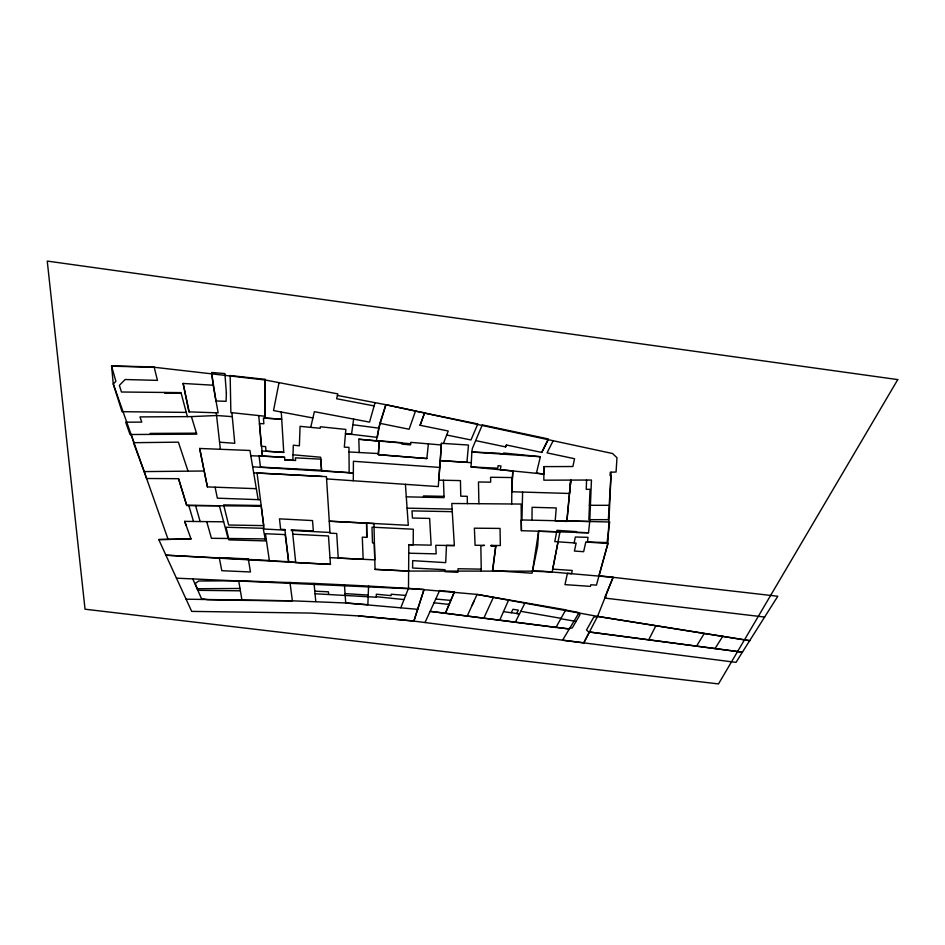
<?xml version="1.0" encoding="UTF-8"?>
<svg xmlns="http://www.w3.org/2000/svg" width="945" height="945" viewBox="0 0 945 945"><rect width="100%" height="100%" fill="white"/><g stroke="black" fill="none" stroke-linecap="round" stroke-linejoin="round"><path stroke-width="1.42" d="M475.678 440.606L505.587 446.902L506.449 445L541.745 452.431L548.395 438.976L482.293 424.896L472.405 448.355L471.85 452.005L471.059 466.948L497.838 468.188L498.027 465.684L500.98 465.979L500.212 469.7L543.847 474.071L543.847 466.617L572.883 466.523L574.548 458.727L547.037 452.879L553.156 440.724M543.847 466.617L543.847 480.178L591.464 480.036L589.739 521.486L588.511 532.767L576.32 532.448L576.485 531.645L556.959 530.31L554.786 541.603L576.143 543.056L574.43 551.065L583.644 551.691L585.805 542.005L607.907 543.505L611.155 472.228M186.26 412.398L122.023 411.689L113.27 384.001L111.593 366.176L154.189 367.262L265.143 379.984L264.978 418.139L281.716 419.202L263.419 417.95L263.868 423.785L259.462 423.49L261.292 446.3L265.616 446.595L265.97 451.178L283.748 452.395L281.279 412.02M452.277 511.67L411.985 510.891L412.445 518.037L429.632 518.415L431.144 545.159L408.819 544.663L408.488 588.298L405.653 595.421L391.218 594.228L391.1 595.633L376.323 594.216L376.334 597.228L315.051 593.743L314.059 583.443L238.695 580.762L198.674 581.01L195.213 583.537L197.954 590.318L240.384 590.814L241.991 600.335L292.383 600.831L345.716 602.981L417.666 609.324M532 520.163L532.082 507.3L556.251 507.949L555.199 520.801L566.846 521.463L570.697 480.084M353.288 480.745L353.418 461.278L439.72 467.421L441.445 443.311L468.484 445.048L466.924 462.318L440.287 460.605L438.752 480.154L460.439 480.592L460.77 496.184L467.267 496.314L467.385 503.626M511.694 503.98L511.942 477.544M521.935 519.939L522.609 492.085M344.441 584.872L368.562 586.089L367.865 604.67L345.716 602.981L344.441 584.872L314.059 583.443M586.573 480.048L586.231 489.321L590.046 489.309L589.361 505.291L609.206 505.315L610.966 475.571L610.08 475.571L610.269 472.264L616.069 472.016L616.979 457.723L612.549 453.517L385.867 404.72L337.436 395.459M589.456 505.291L588.865 519.679L608.367 519.667L609.206 505.315M471.059 466.948L512.816 470.964L511.812 491.754L569.457 493.467L570.839 480.095L566.894 520.967L609.69 522.006L607.044 542.548L587.483 542.028L588.003 537.339L575.351 537.008L574.111 542.914M512.816 470.964L512.485 477.556L490.597 477.26L490.644 482.163L478.465 481.997L478.914 503.72M428.392 443.855L426.856 458.549L378.366 454.663L379.205 441.138L358.828 439.224L359.218 452.525M538.626 531.244L532.484 571.158L552.152 572.02L559.983 531.881L538.626 531.244L537.67 546.139L532.059 573.213L492.475 570.567L495.771 546.021L490.892 545.43L500.354 545.525L500.047 528.42L474.378 528.184L475.087 545.265L484.537 545.359L480.84 545.856L481.277 571.111M441.445 443.311L440.287 460.605L471.283 462.66M439.72 467.421L438.256 486.592L326.568 478.914M492.688 571.123L495.771 546.021L490.904 545.974M353.654 419.107L351.505 434.381L345.48 433.59L377.35 437.393L378.862 428.156L385.867 404.72L415.54 410.945L409.114 429.243L379.843 423.313L376.287 440.831L358.84 439.224M558.022 541.828L552.719 569.126L572.233 570.473L571.595 573.65L567.402 573.355L564.98 584.624L590.436 586.372L590.826 584.754L596.437 585.132L607.907 543.505L598.976 575.706L777.794 596.26L742.38 652.18L589.361 631.992L583.797 642.86L562.558 640.237L578.872 612.986M279.035 382.642L273.518 410.555L312.901 417.962M310.704 427.364L314.366 411.689L369.542 422.108L375.047 402.653M536.382 473.327L540.375 456.718L503.661 453.021L503.401 454.297L498.972 453.257L471.85 452.005L540.375 456.718M184.665 521.368L191.032 538.945L158.748 539.56L191.693 611.391L310.61 613.069L358.899 615.939L413.875 621.101L423.974 589.68M413.875 621.101L424.069 589.408L176.455 578.175M379.843 423.313L385.855 404.755M443.441 443.429L448.237 431.014L420.088 425.285L424.494 413.036L477.816 423.939L470.976 439.957L446.69 435.019M420.088 425.285L424.659 412.847L415.493 411.099M400.822 607.753L405.653 595.421M605.414 598.161L605.91 596.874L605.119 596.767L613.081 577.336L542.359 571.17L408.724 571.052L375.07 569.374L374.291 542.95L372.484 542.855L371.999 527.18L413.308 529.224L413.189 544.875L408.819 544.663M613.081 577.336L597.535 616.388L583.797 642.86M425.014 622.531L439.638 590.53L454.38 591.96L445.414 613.234L430.117 611.356L569.28 629.004M454.202 592.373L445.414 613.234L555.932 627.48L565.748 609.844L477.06 594.417L408.488 588.298M499.728 620.156L508.682 599.898M472.016 605.521L474 601.15M467.243 615.986L477.06 594.417L597.535 616.388L749.668 640.675L597.535 616.388L593.708 617.203L586.514 629.996L588.558 631.886L742.38 652.18M483.887 618.03L493.337 597.405M505.587 446.902L506.461 445M511.257 612.726L512.958 609.277L518.368 610.163L516.714 613.47L519.49 613.86L503.484 611.663M541.745 452.431L548.147 439.649M515.308 622.176L525.16 602.603M648.742 639.777L655.724 626.039M704.143 633.646L696.689 645.919M556.038 627.303L567.815 628.756L572.245 627.941L579.97 614.746L577.927 612.372L565.642 610.057M742.569 651.885L736.037 662.362L411.453 620.794L358.899 615.939M715.164 648.364L722.83 636.162M191.398 416.603L196.784 434.168L130.044 434.511L125.673 422.202L141.774 422.096L139.99 416.91L191.398 416.603L216.771 415.516L232.281 416.651M158.748 539.56L191.032 538.945M188.031 471.153L178.392 442.165L133.458 442.697L144.183 471.602L204.144 471L207.427 486.911L256.343 488.683M201.663 598.728L207.616 599.673L241.991 600.335M197.257 588.747L239.983 588.463L240.384 590.814M196.489 433.176L150.184 433.412L150.515 434.405M261.233 506.189L186.767 505.41L178.558 478.702L146.558 478.489L144.183 471.602M181.192 393.321L164.796 393.155L164.595 392.458M223.658 521.817L184.618 521.368L186.106 525.361M266.183 538.933L211.444 538.296L206.719 521.628M588.511 532.767L521.416 530.688L521.144 504.063L451.769 503.496L454.356 545.572L435.787 545.3L436.153 553.864L408.795 553.203M454.356 545.548L446.477 545.407L445.709 562.641L412.681 560.645L412.587 568.016L444.977 569.693L444.882 571.654L457.864 572.327L458.065 568.736L481.241 569.15M444.032 496.361L423.454 495.936L423.514 497.2M406.291 496.846L444.079 497.625L443.453 480.249M407.082 508.15L452.112 509.095M589.739 521.486L521.167 519.939L521.416 530.688M186.106 599.189L292.383 600.831L289.938 582.285M250.827 455.75L262.497 456.163L258.729 415.576M260.43 499.728L217.35 498.169L215.106 487.195M204.144 471L199.678 448.462L249.941 450.47L258.174 499.645M314.803 591.157L328.447 591.818L328.636 594.429M292.773 534.173L328.47 535.98L330.455 564.378L295.726 562.618L292.383 530.511M329.982 557.644L374.787 559.877L373.96 523.518L329.273 521.203L326.427 476.658L253.697 472.89M295.702 562.405L288.674 562.039L284.882 529.531L280.63 529.318L279.484 518.852L312.523 520.577L313.35 531.019L291.237 529.861L291.296 530.452L329.923 532.46M284.811 459.92L295.596 460.487L295.36 457.841L320.768 459.152L321.56 470.267L260.454 467.102L259.095 455.974L284.587 457.321L284.811 459.92L292.844 460.357L293.293 445.178L299.388 445.816L300.061 426.325L320.225 428.298L320.308 426.762L345.835 429.42L344.311 447.15L348.977 447.363L349.154 472.677L353.335 472.961L252.681 466.83M375.07 569.374L408.724 571.111M349 451.97L378.449 453.565M321.985 476.434L257.064 472.949L264.116 529.035L284.941 530.121L284.882 529.531M330.455 564.378L165.918 555.188L269.349 560.503M183.129 383.457L213.192 385.217L218.153 412.859L188.87 411.866L183.129 383.457L189.224 411.878M284.587 457.321L262.474 456.01L261.883 450.966L283.748 452.395M368.562 586.089L408.429 588.44M344.96 593.602L368.219 595.09M219.63 442.201L234.773 443.299L231.903 412.693M349.154 472.677L321.583 470.657L320.65 457.226L293.009 454.793M426.856 458.549L378.366 454.663L379.217 440.795L402.003 442.744L401.897 444.138L410.52 444.871L410.744 442.343L441.362 444.965M376.287 440.831L410.626 443.76M435.751 599.035L450.777 600.406M376.334 596.72L404.023 599.567M434.027 602.792L449.064 604.41M604.824 598.09L764.623 617.05M536.441 473.102L543.847 474.071M352.863 424.73L378.862 428.156M520.766 611.32L561.023 618.337M560.798 618.739L576.131 621.444M374.125 405.913L336.621 398.743L337.826 393.888L265.143 379.984M192.768 578.883L201.899 599.543M131.071 434.499L133.977 442.697M168.045 539.241L113.27 384.001L115.892 381.308L111.51 365.892L154.118 366.979L157.461 380.374L125.106 379.524L119.365 385.383L121.456 392.01L181.003 392.624L187.382 416.627M178.558 478.702L186.649 505.398L219.346 505.752L228.135 538.496M188.764 505.421L193.501 521.475M195.52 505.492L200.163 521.545M199.678 448.462L207.427 486.911M216.251 412.788L220.386 449.288M238.695 580.762L239.983 588.463M211.727 373.866L213.192 385.217M315.051 593.743L315.784 601.481M405.417 484.336L408.287 525.302L329.273 521.203L329.97 533.157L336.704 533.5L338.239 558.07L363.163 559.322L362.301 537.15L366.955 537.386L366.589 523.069L366.684 537.374M265.179 379.358L264.813 416.225L230.863 412.587L230.155 375.543L265.179 379.358M226.375 393.049L226.091 401.318L215.897 400.963L211.55 372.46L224.886 373.582L226.375 393.049M897.75 379.606L718.507 683.92L85.038 609.206L47.25 261.08L897.75 379.606M261.151 505.528L223.634 504.902L228.643 525.007L263.714 525.621L261.151 505.528M263.171 528.267L226.056 527.239L228.903 539.879L265.58 540.906L263.171 528.267M285.166 534.587L265.427 533.724L269.396 560.846L288.638 561.696L285.166 534.587M248.287 558.908L219.24 557.621L221.803 570.697L250.472 571.973L248.287 558.908"/></g></svg>
